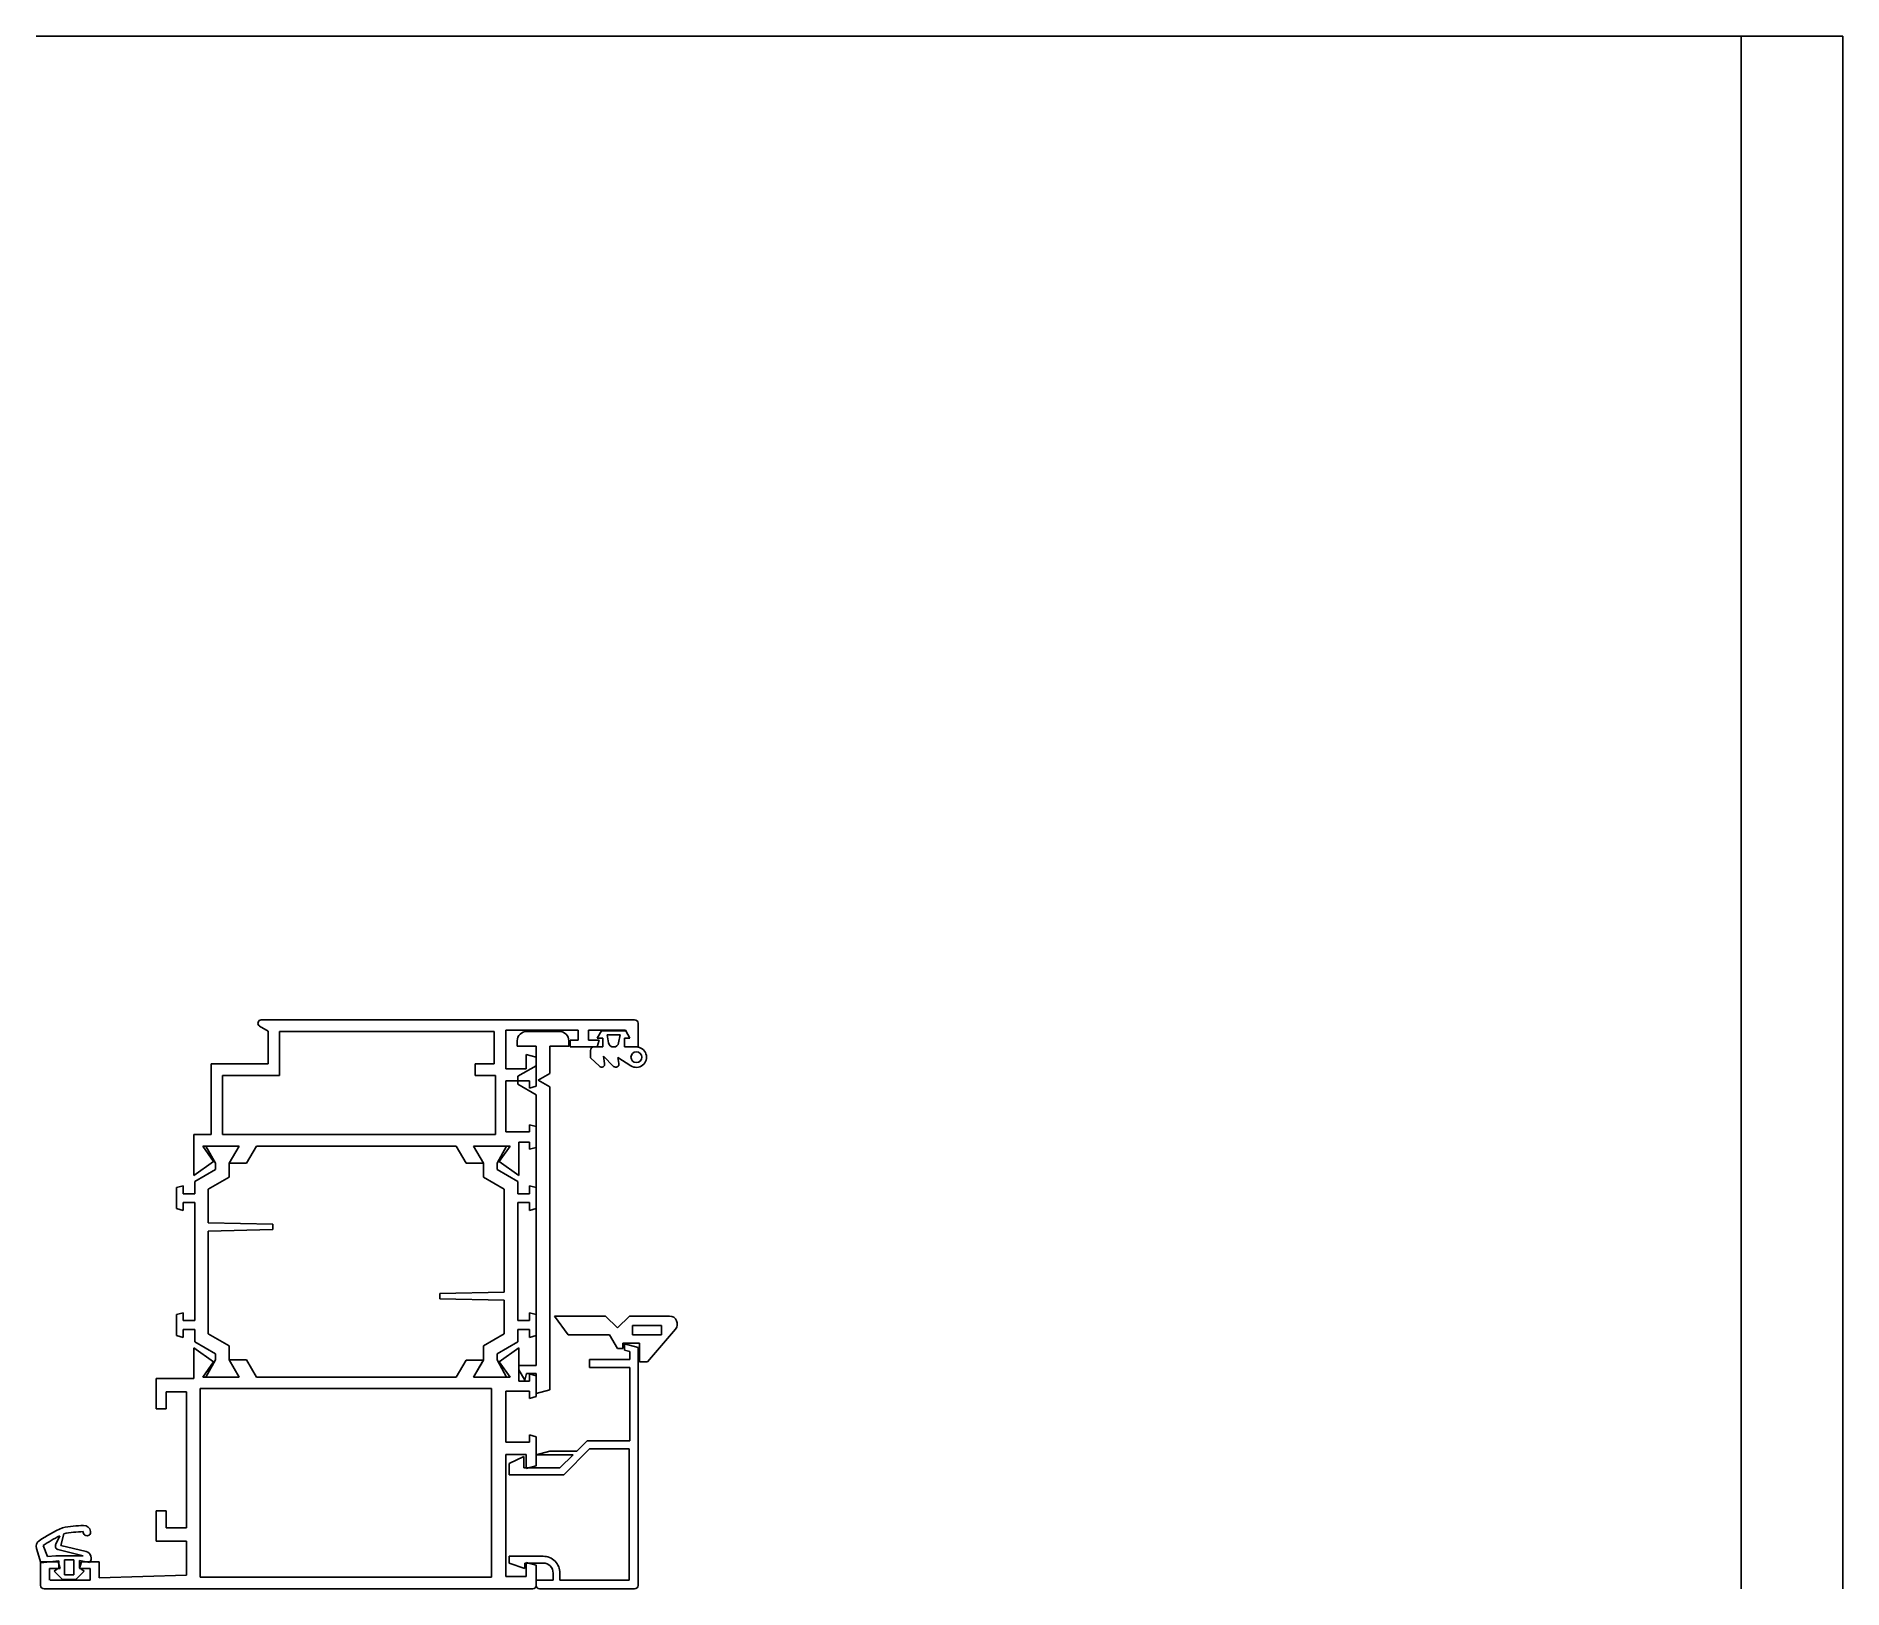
# Model space of a CAD drawing. Extents: x -264 to 2, y -229 to 0.
import ezdxf

# ---------------------------------------------------------------- set-up
doc = ezdxf.new("R2010")
doc.units = 0
doc.layers.get('0').update_dxf_attribs({"linetype": 'CONTINUOUS'})

msp = doc.modelspace()

# ---------------------------------------------------------------- linework, layer by layer
at = {"linetype": 'CONTINUOUS'}
for p, q in [((2, 0), (-264.13, 0)), ((-13, -228.67), (-13, 0)), ((2, 0), (2, -228.67)), ((-231.22, -145.8), (-229.97, -146.52)), ((-175.97, -144.87), (-230.97, -144.87)), ((-194.97, -152.07), (-194.97, -146.37)), ((-194.97, -146.37), (-184.27, -146.37)), ((-184.27, -146.37), (-184.27, -147.87)), ((-182.77, -147.87), (-182.77, -146.37)), ((-182.77, -146.37), (-177.33, -146.37)), ((-177.33, -146.37), (-176.67, -147.57)), ((-175.47, -148.87), (-175.47, -145.37)), ((-229.97, -146.52), (-229.97, -151.37)), ((-228.27, -153.07), (-228.27, -146.57)), ((-228.27, -146.57), (-196.67, -146.57)), ((-196.67, -146.57), (-196.67, -151.37)), ((-193.27, -147.97), (-193.27, -148.77)), ((-193.27, -148.77), (-190.47, -148.77)), ((-187.07, -146.57), (-191.87, -146.57)), ((-190.47, -148.77), (-190.47, -151.63)), ((-188.47, -152.79), (-188.47, -148.77)), ((-188.47, -148.77), (-185.67, -148.77)), ((-185.67, -148.77), (-185.67, -147.97)), ((-184.27, -147.87), (-185.47, -147.87)), ((-185.47, -147.87), (-185.47, -148.87)), ((-185.47, -148.87), (-181.47, -148.87)), ((-181.21, -147.87), (-182.77, -147.87)), ((-180.67, -148.87), (-181.97, -148.87)), ((-180.85, -146.47), (-181.47, -147.57)), ((-181.47, -147.57), (-180.67, -147.57)), ((-181.47, -148.87), (-181.21, -147.87)), ((-177.28, -146.47), (-180.85, -146.47)), ((-180.67, -147.57), (-180.67, -148.87)), ((-179.81, -148.24), (-180, -147.07)), ((-180, -147.07), (-178.13, -147.07)), ((-178.13, -147.07), (-178.33, -148.24)), ((-176.67, -147.57), (-177.47, -147.57)), ((-177.47, -147.57), (-177.47, -148.87)), ((-177.47, -148.87), (-177.47, -147.57)), ((-177.47, -147.57), (-176.67, -147.57)), ((-177.47, -148.87), (-175.47, -148.87)), ((-175.72, -148.87), (-177.47, -148.87)), ((-176.67, -147.57), (-177.28, -146.47)), ((-229.97, -151.37), (-238.37, -151.37)), ((-238.37, -151.37), (-238.37, -157.75)), ((-196.67, -151.37), (-199.47, -151.37)), ((-199.47, -151.37), (-199.47, -153.07)), ((-190.47, -151.63), (-193.17, -153.19)), ((-190.47, -150.38), (-191.97, -149.98)), ((-191.97, -149.98), (-191.97, -152.07)), ((-190.47, -154.66), (-190.47, -150.38)), ((-182.47, -149.37), (-182.47, -150.47)), ((-182.47, -150.47), (-181.17, -151.71)), ((-180.4, -151.3), (-180.58, -150.21)), ((-180.58, -150.21), (-179.07, -151.73)), ((-178.29, -151.3), (-178.43, -150.42)), ((-178.43, -150.42), (-176.53, -151.63)), ((-236.67, -161.77), (-236.67, -153.07)), ((-236.67, -153.07), (-228.27, -153.07)), ((-199.47, -153.07), (-196.47, -153.07)), ((-196.47, -153.07), (-196.47, -161.77)), ((-191.97, -152.07), (-194.97, -152.07)), ((-194.97, -161.37), (-194.97, -153.87)), ((-194.97, -153.87), (-191.47, -153.87)), ((-193.17, -153.19), (-193.17, -154.35)), ((-193.17, -154.35), (-190.47, -155.9)), ((-191.47, -153.87), (-191.47, -154.93)), ((-190.17, -153.77), (-188.47, -152.79)), ((-188.47, -154.75), (-190.17, -153.77)), ((-191.47, -154.93), (-190.47, -154.66)), ((-190.47, -155.9), (-190.47, -195.77)), ((-188.47, -199.38), (-188.47, -154.75)), ((-238.37, -157.75), (-238.37, -161.77)), ((-238.37, -161.77), (-240.89, -161.77)), ((-240.89, -161.77), (-240.89, -163.27)), ((-196.47, -161.77), (-236.67, -161.77)), ((-191.47, -161.37), (-194.97, -161.37)), ((-190.47, -160.58), (-191.47, -160.31)), ((-191.47, -160.31), (-191.47, -161.37)), ((-190.47, -163.66), (-190.47, -160.58)), ((-240.89, -163.27), (-240.89, -167.78)), ((-238, -165.71), (-239.6, -163.47)), ((-239.6, -163.47), (-234.23, -163.47)), ((-234.23, -163.47), (-239.15, -163.47)), ((-239.15, -163.47), (-237.69, -165.99)), ((-234.23, -163.47), (-235.69, -165.99)), ((-235.68, -165.97), (-234.23, -163.47)), ((-233.15, -165.99), (-231.69, -163.47)), ((-231.69, -163.47), (-202.24, -163.47)), ((-202.24, -163.47), (-200.8, -165.97)), ((-194.85, -163.47), (-199.7, -163.47)), ((-199.7, -163.47), (-198.24, -165.99)), ((-198.26, -165.97), (-199.7, -163.47)), ((-199.7, -163.47), (-194.33, -163.47)), ((-196.24, -166), (-194.85, -163.47)), ((-194.33, -163.47), (-195.94, -165.71)), ((-193.04, -167.78), (-193.04, -162.87)), ((-193.04, -162.87), (-191.47, -162.87)), ((-191.47, -162.87), (-191.47, -163.93)), ((-191.47, -163.93), (-190.47, -163.66)), ((-240.89, -167.78), (-238, -165.71)), ((-237.69, -166.89), (-240.77, -168.67)), ((-237.69, -165.99), (-237.69, -166.89)), ((-235.69, -165.99), (-233.15, -165.99)), ((-235.68, -168.04), (-235.68, -165.97)), ((-200.8, -165.97), (-198.26, -165.97)), ((-198.24, -165.99), (-198.24, -168.05)), ((-196.24, -166.89), (-196.24, -166)), ((-193.17, -168.67), (-196.24, -166.89)), ((-195.94, -165.71), (-193.04, -167.78)), ((-242.47, -169.31), (-243.47, -169.58)), ((-243.47, -169.58), (-243.47, -172.66)), ((-242.47, -170.47), (-242.47, -169.31)), ((-240.77, -168.67), (-240.77, -170.47)), ((-238.77, -169.82), (-235.68, -168.04)), ((-238.77, -174.77), (-238.77, -169.82)), ((-198.24, -168.05), (-195.17, -169.82)), ((-195.17, -169.82), (-195.17, -184.97)), ((-193.17, -170.47), (-193.17, -168.67)), ((-190.47, -169.58), (-191.47, -169.31)), ((-191.47, -169.31), (-191.47, -170.47)), ((-190.47, -172.66), (-190.47, -169.58)), ((-243.47, -172.66), (-242.47, -172.93)), ((-240.77, -170.47), (-242.47, -170.47)), ((-242.47, -172.93), (-242.47, -171.77)), ((-242.47, -171.77), (-240.77, -171.77)), ((-240.77, -171.77), (-240.77, -189.17)), ((-191.47, -170.47), (-193.17, -170.47)), ((-193.17, -189.17), (-193.17, -171.77)), ((-193.17, -171.77), (-191.47, -171.77)), ((-191.47, -171.77), (-191.47, -172.93)), ((-191.47, -172.93), (-190.47, -172.66)), ((-229.27, -174.97), (-238.77, -174.77)), ((-229.27, -175.77), (-229.27, -174.97)), ((-238.77, -175.97), (-229.27, -175.77)), ((-238.77, -191.11), (-238.77, -175.97)), ((-195.17, -184.97), (-204.67, -185.17)), ((-204.67, -185.17), (-204.67, -185.97)), ((-204.67, -185.97), (-195.17, -186.17)), ((-195.17, -186.17), (-195.17, -191.11)), ((-242.47, -188.01), (-243.47, -188.28)), ((-243.47, -188.28), (-243.47, -191.36)), ((-242.47, -189.17), (-242.47, -188.01)), ((-190.47, -188.28), (-191.47, -188.01)), ((-191.47, -188.01), (-191.47, -189.17)), ((-190.47, -191.36), (-190.47, -188.28)), ((-180.28, -188.49), (-187.8, -188.49)), ((-187.8, -188.49), (-185.78, -191.27)), ((-178.52, -190.25), (-180.28, -188.49)), ((-176.75, -188.49), (-178.52, -190.25)), ((-170.85, -188.49), (-176.75, -188.49)), ((-243.47, -191.36), (-242.47, -191.63)), ((-240.77, -189.17), (-242.47, -189.17)), ((-242.47, -191.63), (-242.47, -190.47)), ((-242.47, -190.47), (-240.77, -190.47)), ((-240.77, -190.47), (-240.77, -192.27)), ((-235.69, -192.89), (-238.77, -191.11)), ((-195.17, -191.11), (-198.24, -192.89)), ((-191.47, -189.17), (-193.17, -189.17)), ((-193.17, -192.27), (-193.17, -190.47)), ((-193.17, -190.47), (-191.47, -190.47)), ((-191.47, -190.47), (-191.47, -191.63)), ((-191.47, -191.63), (-190.47, -191.36)), ((-185.78, -191.27), (-179.67, -191.27)), ((-179.67, -191.27), (-178.5, -193.29)), ((-176.27, -191.27), (-176.27, -189.9)), ((-176.27, -189.9), (-172.01, -189.9)), ((-172.01, -191.27), (-176.27, -191.27)), ((-174.06, -195.22), (-169.96, -190.43)), ((-172.01, -189.9), (-172.01, -191.27)), ((-238, -195.23), (-240.89, -193.15)), ((-240.89, -193.15), (-240.89, -197.67)), ((-240.77, -192.27), (-237.69, -194.04)), ((-237.69, -194.04), (-237.69, -194.94)), ((-235.69, -194.94), (-235.69, -192.89)), ((-198.24, -192.89), (-198.24, -194.94)), ((-196.24, -194.04), (-193.17, -192.27)), ((-196.24, -194.94), (-196.24, -194.04)), ((-193.04, -193.15), (-195.94, -195.23)), ((-193.04, -198.07), (-193.04, -193.15)), ((-178.5, -193.29), (-177.69, -193.29)), ((-177.69, -193.29), (-177.69, -192.49)), ((-177.69, -192.49), (-175.28, -192.49)), ((-175.47, -193.11), (-177.47, -192.58)), ((-177.47, -192.58), (-177.47, -193.51)), ((-177.47, -193.51), (-176.67, -193.72)), ((-176.67, -193.72), (-176.67, -194.87)), ((-175.47, -228.17), (-175.47, -193.11)), ((-175.28, -192.49), (-175.28, -195.22)), ((-239.6, -197.47), (-238, -195.23)), ((-237.69, -194.94), (-239.15, -197.47)), ((-234.23, -197.47), (-235.69, -194.94)), ((-233.15, -194.94), (-235.69, -194.94)), ((-235.69, -194.94), (-234.23, -197.47)), ((-231.69, -197.47), (-233.15, -194.94)), ((-200.8, -194.97), (-202.24, -197.47)), ((-198.26, -194.97), (-200.8, -194.97)), ((-198.24, -194.94), (-199.7, -197.47)), ((-199.7, -197.47), (-198.26, -194.97)), ((-194.85, -197.47), (-196.24, -194.94)), ((-195.94, -195.23), (-194.33, -197.47)), ((-193.04, -195.62), (-193.04, -196.42)), ((-190.47, -195.77), (-193.04, -195.77)), ((-193.04, -196.42), (-192.16, -197.95)), ((-176.67, -194.87), (-182.62, -194.87)), ((-182.62, -194.87), (-182.62, -196.07)), ((-182.62, -196.07), (-176.67, -196.07)), ((-176.67, -196.07), (-176.67, -206.87)), ((-175.28, -195.22), (-174.06, -195.22)), ((-240.89, -197.67), (-246.47, -197.67)), ((-246.47, -197.67), (-246.47, -202.17)), ((-239.97, -199.17), (-197.07, -199.17)), ((-239.97, -226.97), (-239.97, -199.17)), ((-234.23, -197.47), (-239.6, -197.47)), ((-239.15, -197.47), (-234.23, -197.47)), ((-202.24, -197.47), (-231.69, -197.47)), ((-199.7, -197.47), (-194.85, -197.47)), ((-194.33, -197.47), (-199.7, -197.47)), ((-197.07, -199.17), (-197.07, -226.97)), ((-194.97, -207.07), (-194.97, -199.57)), ((-194.97, -199.57), (-191.47, -199.57)), ((-191.47, -198.07), (-193.04, -198.07)), ((-192.16, -197.95), (-191.9, -196.97)), ((-191.9, -196.97), (-190.47, -196.97)), ((-190.47, -197.28), (-191.47, -197.01)), ((-191.47, -197.01), (-191.47, -198.07)), ((-191.47, -199.57), (-191.47, -200.63)), ((-190.47, -196.97), (-190.47, -199.92)), ((-190.47, -200.36), (-190.47, -197.28)), ((-190.47, -199.92), (-188.47, -199.38)), ((-246.47, -202.17), (-244.97, -202.17)), ((-244.97, -202.17), (-244.97, -199.67)), ((-244.97, -199.67), (-241.97, -199.67)), ((-241.97, -199.67), (-241.97, -219.67)), ((-191.47, -200.63), (-190.47, -200.36)), ((-191.47, -207.07), (-194.97, -207.07)), ((-190.47, -206.28), (-191.47, -206.01)), ((-191.47, -206.01), (-191.47, -207.07)), ((-190.47, -210.56), (-190.47, -206.28)), ((-182.97, -206.87), (-184.49, -208.38)), ((-176.67, -206.87), (-182.97, -206.87)), ((-194.97, -226.87), (-194.97, -208.87)), ((-194.97, -208.87), (-191.97, -208.87)), ((-192.28, -209.2), (-194.46, -210.23)), ((-194.46, -210.23), (-194.46, -211.87)), ((-192.28, -210.87), (-192.28, -209.2)), ((-191.97, -208.87), (-191.97, -210.96)), ((-188.47, -208.38), (-190.47, -208.92)), ((-190.47, -208.92), (-185.02, -208.92)), ((-184.49, -208.38), (-188.47, -208.38)), ((-185.02, -208.92), (-186.97, -210.87)), ((-186.42, -211.87), (-182.62, -208.07)), ((-182.62, -208.07), (-176.77, -208.07)), ((-176.77, -208.07), (-176.77, -227.37)), ((-194.46, -211.87), (-186.42, -211.87)), ((-186.97, -210.87), (-192.28, -210.87)), ((-191.97, -210.96), (-190.47, -210.56)), ((-244.97, -217.17), (-246.47, -217.17)), ((-246.47, -217.17), (-246.47, -221.67)), ((-244.97, -219.67), (-244.97, -217.17)), ((-260.66, -220.86), (-261.26, -222.19)), ((-260.49, -222.27), (-260.06, -220.55)), ((-241.97, -219.67), (-244.97, -219.67)), ((-264.09, -222.72), (-263.43, -224.83)), ((-262.45, -223.92), (-263.12, -222.3)), ((-260.93, -222.88), (-257.19, -223.8)), ((-256.78, -223.18), (-260.49, -222.27)), ((-246.47, -221.67), (-241.97, -221.67)), ((-241.97, -221.67), (-241.97, -226.67)), ((-260.87, -224.67), (-263.47, -224.67)), ((-263.47, -224.67), (-263.47, -228.17)), ((-263.43, -224.83), (-260.77, -224.55)), ((-261.21, -223.8), (-262.45, -223.92)), ((-262.17, -227.37), (-262.17, -225.67)), ((-262.17, -225.67), (-260.61, -225.67)), ((-260.77, -225.55), (-261.48, -226.06)), ((-261.48, -226.06), (-260.24, -227.3)), ((-257.19, -223.8), (-261.21, -223.8)), ((-260.61, -225.67), (-260.87, -224.67)), ((-260.77, -224.55), (-260.77, -225.55)), ((-259.97, -226.6), (-259.97, -224.41)), ((-259.97, -224.41), (-258.57, -224.41)), ((-258.57, -224.41), (-258.57, -226.6)), ((-258.29, -227.3), (-257.05, -226.06)), ((-257.77, -225.55), (-257.77, -224.5)), ((-257.77, -224.5), (-256.27, -224.81)), ((-257.05, -226.06), (-257.77, -225.55)), ((-257.46, -224.67), (-257.73, -225.67)), ((-257.73, -225.67), (-256.17, -225.67)), ((-254.87, -224.67), (-257.46, -224.67)), ((-256.17, -225.67), (-256.17, -227.37)), ((-254.87, -227.07), (-254.87, -224.67)), ((-189.47, -223.87), (-194.46, -223.87)), ((-194.46, -223.87), (-194.46, -224.87)), ((-194.46, -224.87), (-192.17, -225.67)), ((-192.17, -225.67), (-192.17, -224.87)), ((-192.17, -224.87), (-189.44, -224.87)), ((-190.47, -225.18), (-191.97, -224.78)), ((-191.97, -224.78), (-191.97, -226.87)), ((-190.47, -228.17), (-190.47, -225.18)), ((-262.97, -228.67), (-190.97, -228.67)), ((-256.17, -227.37), (-262.06, -227.37)), ((-260.24, -227.3), (-258.29, -227.3)), ((-258.57, -226.6), (-259.97, -226.6)), ((-241.97, -226.67), (-254.87, -227.07)), ((-197.07, -226.97), (-239.97, -226.97)), ((-191.97, -226.87), (-194.97, -226.87)), ((-187.97, -227.37), (-190.47, -227.37)), ((-190.47, -227.37), (-190.47, -228.17)), ((-189.97, -228.67), (-175.97, -228.67)), ((-187.97, -226.34), (-187.97, -227.37)), ((-186.97, -227.37), (-186.97, -226.36)), ((-176.77, -227.37), (-186.97, -227.37))]:
    msp.add_line(p, q, dxfattribs=at)
for centre, radius, start, end in [((-230.96, -145.37), 0.5, 90.5848, 239.3224), ((-175.97, -145.37), 0.5, 0, 90), ((-191.87, -147.97), 1.4, 90, 180), ((-187.07, -147.97), 1.4, 360, 90), ((-181.97, -149.37), 0.5, 90, 180), ((-179.07, -148.12), 0.75, 189.3668, 350.6332), ((-175.72, -150.37), 1.5, 237.1405, 90.1479), ((-180.85, -151.38), 0.46, 226.5544, 9.5133), ((-178.75, -151.38), 0.47, 227.5108, 10.2236), ((-175.72, -150.37), 0.8, 90, 270), ((-175.72, -150.37), 0.8, 270, 90), ((-170.86, -189.67), 1.18, 319.8999, 89.3879), ((-251.21, -239.87), 22.13, 114.0553, 124.3619), ((-251.19, -239.86), 21.23, 116.4939, 124.1926), ((-256.34, -241.45), 22.13, 92.0697, 100.122), ((-256.27, -241.44), 21.23, 92.4978, 100.2705), ((-256.65, -220.29), 0.55, 173.3909, 8.7114), ((-257.1, -220.33), 1, 6.8523, 92.1286), ((-263.13, -222.42), 1, 124.4324, 197.1699), ((-260.8, -222.4), 0.5, 155.6661, 255.4539), ((-257.02, -224.15), 1, 318.7289, 76.0192), ((-189.46, -226.36), 2.49, 359.9995, 90.2301), ((-189.44, -226.34), 1.47, 0, 90), ((-262.97, -228.17), 0.5, 180, 270), ((-190.97, -228.17), 0.5, 270, 0), ((-189.97, -228.17), 0.5, 180, 270), ((-175.97, -228.17), 0.5, 270, 0)]:
    msp.add_arc(centre, radius, start, end, dxfattribs=at)

doc.saveas('drawing.dxf')
